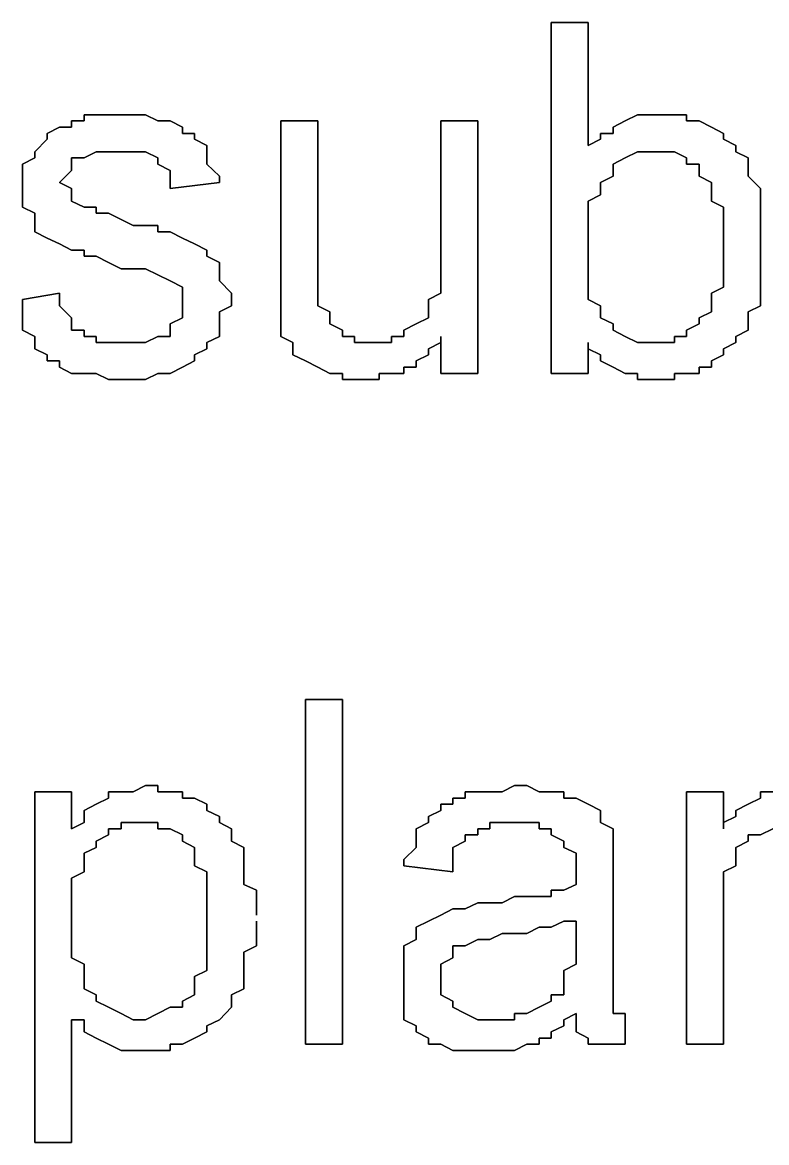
# Model space of a CAD drawing. Header units: metres. Extents: x 2.9 to 42.8, y 1.7 to 28.7.
# Drawn here: x 37.0628 to 37.2763, y 19.2476 to 19.5686 of the extents above; entities that cross this region are included whole.
import ezdxf

# ---------------------------------------------------------------- set-up
doc = ezdxf.new("R2010")
doc.units = ezdxf.units.M
doc.layers.add('GRIS', color=8, linetype='Continuous')

msp = doc.modelspace()

# ---------------------------------------------------------------- linework, layer by layer
at = {"layer": 'GRIS', "lineweight": -3}
for points in [[(37.2251, 19.5686), (37.2145, 19.5686), (37.2251, 19.5686)], [(37.2145, 19.5686), (37.2145, 19.468), (37.2145, 19.5686)], [(37.2251, 19.5333), (37.2251, 19.5686), (37.2251, 19.5333)], [(37.0805, 19.5404), (37.0769, 19.5404), (37.0805, 19.5404)], [(37.0769, 19.5404), (37.0769, 19.5386), (37.0769, 19.5404)], [(37.084, 19.5421), (37.0805, 19.5421), (37.084, 19.5421)], [(37.0805, 19.5421), (37.0805, 19.5404), (37.0805, 19.5421)], [(37.0875, 19.5421), (37.084, 19.5421), (37.0875, 19.5421)], [(37.0911, 19.5421), (37.0875, 19.5421), (37.0911, 19.5421)], [(37.0946, 19.5421), (37.0911, 19.5421), (37.0946, 19.5421)], [(37.0981, 19.5421), (37.0946, 19.5421), (37.0981, 19.5421)], [(37.1016, 19.5404), (37.0981, 19.5421), (37.1016, 19.5404)], [(37.1052, 19.5404), (37.1016, 19.5404), (37.1052, 19.5404)], [(37.1087, 19.5386), (37.1052, 19.5404), (37.1087, 19.5386)], [(37.1475, 19.5404), (37.1369, 19.5404), (37.1475, 19.5404)], [(37.1369, 19.5404), (37.1369, 19.4963), (37.1369, 19.5404)], [(37.1475, 19.4998), (37.1475, 19.5404), (37.1475, 19.4998)], [(37.1934, 19.5404), (37.1828, 19.5404), (37.1934, 19.5404)], [(37.1828, 19.5404), (37.1828, 19.5016), (37.1828, 19.5404)], [(37.1934, 19.468), (37.1934, 19.5404), (37.1934, 19.468)], [(37.2357, 19.5404), (37.2322, 19.5386), (37.2357, 19.5404)], [(37.2392, 19.5421), (37.2357, 19.5404), (37.2392, 19.5421)], [(37.2428, 19.5421), (37.2392, 19.5421), (37.2428, 19.5421)], [(37.2463, 19.5421), (37.2428, 19.5421), (37.2463, 19.5421)], [(37.2498, 19.5421), (37.2463, 19.5421), (37.2498, 19.5421)], [(37.2533, 19.5421), (37.2498, 19.5421), (37.2533, 19.5421)], [(37.2533, 19.5404), (37.2533, 19.5421), (37.2533, 19.5404)], [(37.2569, 19.5404), (37.2533, 19.5404), (37.2569, 19.5404)], [(37.2604, 19.5386), (37.2569, 19.5404), (37.2604, 19.5386)], [(37.0734, 19.5386), (37.0699, 19.5368), (37.0734, 19.5386)], [(37.0699, 19.5368), (37.0699, 19.5351), (37.0699, 19.5368)], [(37.0769, 19.5386), (37.0734, 19.5386), (37.0769, 19.5386)], [(37.1087, 19.5368), (37.1087, 19.5386), (37.1087, 19.5368)], [(37.1122, 19.5368), (37.1087, 19.5368), (37.1122, 19.5368)], [(37.1122, 19.5351), (37.1122, 19.5368), (37.1122, 19.5351)], [(37.2322, 19.5368), (37.2286, 19.5368), (37.2322, 19.5368)], [(37.2286, 19.5368), (37.2286, 19.5351), (37.2286, 19.5368)], [(37.2322, 19.5386), (37.2322, 19.5368), (37.2322, 19.5386)], [(37.2639, 19.5368), (37.2604, 19.5386), (37.2639, 19.5368)], [(37.2639, 19.5351), (37.2639, 19.5368), (37.2639, 19.5351)], [(37.0699, 19.5351), (37.0664, 19.5315), (37.0699, 19.5351)], [(37.1157, 19.5333), (37.1122, 19.5351), (37.1157, 19.5333)], [(37.1157, 19.5315), (37.1157, 19.5333), (37.1157, 19.5315)], [(37.2286, 19.5351), (37.2251, 19.5333), (37.2286, 19.5351)], [(37.2674, 19.5333), (37.2639, 19.5351), (37.2674, 19.5333)], [(37.2674, 19.5315), (37.2674, 19.5333), (37.2674, 19.5315)], [(37.0664, 19.5298), (37.0628, 19.528), (37.0664, 19.5298)], [(37.0664, 19.5315), (37.0664, 19.5298), (37.0664, 19.5315)], [(37.0769, 19.528), (37.0769, 19.5298), (37.0769, 19.528)], [(37.0769, 19.5298), (37.0805, 19.5298), (37.0769, 19.5298)], [(37.0805, 19.5298), (37.084, 19.5315), (37.0805, 19.5298)], [(37.084, 19.5315), (37.0875, 19.5315), (37.084, 19.5315)], [(37.0875, 19.5315), (37.0911, 19.5315), (37.0875, 19.5315)], [(37.0911, 19.5315), (37.0946, 19.5315), (37.0911, 19.5315)], [(37.0946, 19.5315), (37.0981, 19.5315), (37.0946, 19.5315)], [(37.0981, 19.5315), (37.1016, 19.5298), (37.0981, 19.5315)], [(37.1016, 19.5298), (37.1016, 19.528), (37.1016, 19.5298)], [(37.1157, 19.5298), (37.1157, 19.5315), (37.1157, 19.5298)], [(37.1157, 19.528), (37.1157, 19.5298), (37.1157, 19.528)], [(37.2322, 19.528), (37.2357, 19.5298), (37.2322, 19.528)], [(37.2357, 19.5298), (37.2392, 19.5315), (37.2357, 19.5298)], [(37.2392, 19.5315), (37.2428, 19.5315), (37.2392, 19.5315)], [(37.2428, 19.5315), (37.2463, 19.5315), (37.2428, 19.5315)], [(37.2463, 19.5315), (37.2498, 19.5315), (37.2463, 19.5315)], [(37.2498, 19.5315), (37.2533, 19.5298), (37.2498, 19.5315)], [(37.2533, 19.5298), (37.2533, 19.528), (37.2533, 19.5298)], [(37.271, 19.5298), (37.2674, 19.5315), (37.271, 19.5298)], [(37.271, 19.528), (37.271, 19.5298), (37.271, 19.528)], [(37.0628, 19.528), (37.0628, 19.5262), (37.0628, 19.528)], [(37.0769, 19.5262), (37.0769, 19.528), (37.0769, 19.5262)], [(37.1016, 19.528), (37.1052, 19.5262), (37.1016, 19.528)], [(37.1193, 19.5245), (37.1157, 19.528), (37.1193, 19.5245)], [(37.2322, 19.5262), (37.2322, 19.528), (37.2322, 19.5262)], [(37.2533, 19.528), (37.2569, 19.528), (37.2533, 19.528)], [(37.2569, 19.528), (37.2569, 19.5262), (37.2569, 19.528)], [(37.271, 19.5262), (37.271, 19.528), (37.271, 19.5262)], [(37.0628, 19.5262), (37.0628, 19.5245), (37.0628, 19.5262)], [(37.0628, 19.5245), (37.0628, 19.521), (37.0628, 19.5245)], [(37.0734, 19.5227), (37.0769, 19.5262), (37.0734, 19.5227)], [(37.1052, 19.5262), (37.1052, 19.5245), (37.1052, 19.5262)], [(37.1052, 19.5245), (37.1052, 19.5227), (37.1052, 19.5245)], [(37.1193, 19.5227), (37.1193, 19.5245), (37.1193, 19.5227)], [(37.2286, 19.5227), (37.2322, 19.5245), (37.2286, 19.5227)], [(37.2322, 19.5245), (37.2322, 19.5262), (37.2322, 19.5245)], [(37.2569, 19.5262), (37.2569, 19.5245), (37.2569, 19.5262)], [(37.2569, 19.5245), (37.2604, 19.5227), (37.2569, 19.5245)], [(37.271, 19.5245), (37.271, 19.5262), (37.271, 19.5245)], [(37.2745, 19.521), (37.271, 19.5245), (37.2745, 19.521)], [(37.0628, 19.521), (37.0628, 19.5192), (37.0628, 19.521)], [(37.0769, 19.521), (37.0734, 19.5227), (37.0769, 19.521)], [(37.0769, 19.5192), (37.0769, 19.521), (37.0769, 19.5192)], [(37.1052, 19.5227), (37.1052, 19.521), (37.1052, 19.5227)], [(37.1052, 19.521), (37.1193, 19.5227), (37.1052, 19.521)], [(37.2286, 19.521), (37.2286, 19.5227), (37.2286, 19.521)], [(37.2286, 19.5192), (37.2286, 19.521), (37.2286, 19.5192)], [(37.2604, 19.5227), (37.2604, 19.521), (37.2604, 19.5227)], [(37.2604, 19.521), (37.2604, 19.5192), (37.2604, 19.521)], [(37.2745, 19.5174), (37.2745, 19.521), (37.2745, 19.5174)], [(37.0628, 19.5192), (37.0628, 19.5157), (37.0628, 19.5192)], [(37.0769, 19.5174), (37.0769, 19.5192), (37.0769, 19.5174)], [(37.0805, 19.5157), (37.0769, 19.5174), (37.0805, 19.5157)], [(37.2251, 19.5174), (37.2286, 19.5192), (37.2251, 19.5174)], [(37.2251, 19.5157), (37.2251, 19.5174), (37.2251, 19.5157)], [(37.2604, 19.5192), (37.2604, 19.5174), (37.2604, 19.5192)], [(37.2604, 19.5174), (37.2639, 19.5157), (37.2604, 19.5174)], [(37.2745, 19.5157), (37.2745, 19.5174), (37.2745, 19.5157)], [(37.0628, 19.5157), (37.0664, 19.5139), (37.0628, 19.5157)], [(37.0664, 19.5139), (37.0664, 19.5121), (37.0664, 19.5139)], [(37.084, 19.5157), (37.0805, 19.5157), (37.084, 19.5157)], [(37.084, 19.5139), (37.084, 19.5157), (37.084, 19.5139)], [(37.0875, 19.5139), (37.084, 19.5139), (37.0875, 19.5139)], [(37.0911, 19.5121), (37.0875, 19.5139), (37.0911, 19.5121)], [(37.2251, 19.5139), (37.2251, 19.5157), (37.2251, 19.5139)], [(37.2251, 19.5104), (37.2251, 19.5139), (37.2251, 19.5104)], [(37.2639, 19.5157), (37.2639, 19.5121), (37.2639, 19.5157)], [(37.2745, 19.5139), (37.2745, 19.5157), (37.2745, 19.5139)], [(37.2745, 19.5104), (37.2745, 19.5139), (37.2745, 19.5104)], [(37.0664, 19.5121), (37.0664, 19.5104), (37.0664, 19.5121)], [(37.0664, 19.5104), (37.0664, 19.5086), (37.0664, 19.5104)], [(37.0946, 19.5104), (37.0911, 19.5121), (37.0946, 19.5104)], [(37.0981, 19.5104), (37.0946, 19.5104), (37.0981, 19.5104)], [(37.1016, 19.5104), (37.0981, 19.5104), (37.1016, 19.5104)], [(37.1016, 19.5086), (37.1016, 19.5104), (37.1016, 19.5086)], [(37.2251, 19.5086), (37.2251, 19.5104), (37.2251, 19.5086)], [(37.2639, 19.5121), (37.2639, 19.5104), (37.2639, 19.5121)], [(37.2639, 19.5104), (37.2639, 19.5068), (37.2639, 19.5104)], [(37.2745, 19.5086), (37.2745, 19.5104), (37.2745, 19.5086)], [(37.0664, 19.5086), (37.0699, 19.5068), (37.0664, 19.5086)], [(37.1052, 19.5086), (37.1016, 19.5086), (37.1052, 19.5086)], [(37.1087, 19.5068), (37.1052, 19.5086), (37.1087, 19.5068)], [(37.2251, 19.5051), (37.2251, 19.5086), (37.2251, 19.5051)], [(37.2745, 19.5051), (37.2745, 19.5086), (37.2745, 19.5051)], [(37.0699, 19.5068), (37.0734, 19.5051), (37.0699, 19.5068)], [(37.0734, 19.5051), (37.0769, 19.5033), (37.0734, 19.5051)], [(37.1122, 19.5051), (37.1087, 19.5068), (37.1122, 19.5051)], [(37.1157, 19.5033), (37.1122, 19.5051), (37.1157, 19.5033)], [(37.2251, 19.5016), (37.2251, 19.5051), (37.2251, 19.5016)], [(37.2639, 19.5068), (37.2639, 19.5051), (37.2639, 19.5068)], [(37.2639, 19.5051), (37.2639, 19.5033), (37.2639, 19.5051)], [(37.2745, 19.5033), (37.2745, 19.5051), (37.2745, 19.5033)], [(37.0769, 19.5033), (37.0805, 19.5033), (37.0769, 19.5033)], [(37.0805, 19.5033), (37.0805, 19.5016), (37.0805, 19.5033)], [(37.0805, 19.5016), (37.084, 19.5016), (37.0805, 19.5016)], [(37.084, 19.5016), (37.0875, 19.4998), (37.084, 19.5016)], [(37.1157, 19.5016), (37.1157, 19.5033), (37.1157, 19.5016)], [(37.1193, 19.4998), (37.1157, 19.5016), (37.1193, 19.4998)], [(37.1828, 19.5016), (37.1828, 19.4998), (37.1828, 19.5016)], [(37.2251, 19.4998), (37.2251, 19.5016), (37.2251, 19.4998)], [(37.2639, 19.5033), (37.2639, 19.5016), (37.2639, 19.5033)], [(37.2639, 19.5016), (37.2639, 19.498), (37.2639, 19.5016)], [(37.2745, 19.4998), (37.2745, 19.5033), (37.2745, 19.4998)], [(37.0875, 19.4998), (37.0911, 19.498), (37.0875, 19.4998)], [(37.0911, 19.498), (37.0946, 19.498), (37.0911, 19.498)], [(37.0946, 19.498), (37.0981, 19.498), (37.0946, 19.498)], [(37.0981, 19.498), (37.1016, 19.4963), (37.0981, 19.498)], [(37.1193, 19.498), (37.1193, 19.4998), (37.1193, 19.498)], [(37.1193, 19.4963), (37.1193, 19.498), (37.1193, 19.4963)], [(37.1475, 19.4963), (37.1475, 19.4998), (37.1475, 19.4963)], [(37.1828, 19.4998), (37.1828, 19.4963), (37.1828, 19.4998)], [(37.2251, 19.4963), (37.2251, 19.4998), (37.2251, 19.4963)], [(37.2639, 19.498), (37.2639, 19.4963), (37.2639, 19.498)], [(37.2745, 19.498), (37.2745, 19.4998), (37.2745, 19.498)], [(37.2745, 19.4945), (37.2745, 19.498), (37.2745, 19.4945)], [(37.1016, 19.4963), (37.1052, 19.4945), (37.1016, 19.4963)], [(37.1052, 19.4945), (37.1087, 19.4927), (37.1052, 19.4945)], [(37.1193, 19.4945), (37.1193, 19.4963), (37.1193, 19.4945)], [(37.1228, 19.491), (37.1193, 19.4945), (37.1228, 19.491)], [(37.1369, 19.4963), (37.1369, 19.4927), (37.1369, 19.4963)], [(37.1475, 19.4945), (37.1475, 19.4963), (37.1475, 19.4945)], [(37.1475, 19.491), (37.1475, 19.4945), (37.1475, 19.491)], [(37.1828, 19.4963), (37.1828, 19.4945), (37.1828, 19.4963)], [(37.1828, 19.4945), (37.1828, 19.491), (37.1828, 19.4945)], [(37.2251, 19.4945), (37.2251, 19.4963), (37.2251, 19.4945)], [(37.2251, 19.491), (37.2251, 19.4945), (37.2251, 19.491)], [(37.2639, 19.4963), (37.2639, 19.4927), (37.2639, 19.4963)], [(37.2745, 19.4927), (37.2745, 19.4945), (37.2745, 19.4927)], [(37.1087, 19.4927), (37.1087, 19.491), (37.1087, 19.4927)], [(37.1369, 19.4927), (37.1369, 19.491), (37.1369, 19.4927)], [(37.2639, 19.4927), (37.2604, 19.491), (37.2639, 19.4927)], [(37.2745, 19.491), (37.2745, 19.4927), (37.2745, 19.491)], [(37.0734, 19.491), (37.0628, 19.4892), (37.0734, 19.491)], [(37.0628, 19.4892), (37.0628, 19.4857), (37.0628, 19.4892)], [(37.0734, 19.4892), (37.0734, 19.491), (37.0734, 19.4892)], [(37.0734, 19.4874), (37.0734, 19.4892), (37.0734, 19.4874)], [(37.1087, 19.491), (37.1087, 19.4874), (37.1087, 19.491)], [(37.1228, 19.4892), (37.1228, 19.491), (37.1228, 19.4892)], [(37.1228, 19.4874), (37.1228, 19.4892), (37.1228, 19.4874)], [(37.1369, 19.491), (37.1369, 19.4874), (37.1369, 19.491)], [(37.1475, 19.4892), (37.1475, 19.491), (37.1475, 19.4892)], [(37.1475, 19.4874), (37.1475, 19.4892), (37.1475, 19.4874)], [(37.1828, 19.491), (37.1793, 19.4892), (37.1828, 19.491)], [(37.1793, 19.4892), (37.1793, 19.4874), (37.1793, 19.4892)], [(37.2251, 19.4892), (37.2251, 19.491), (37.2251, 19.4892)], [(37.2286, 19.4874), (37.2251, 19.4892), (37.2286, 19.4874)], [(37.2604, 19.491), (37.2604, 19.4892), (37.2604, 19.491)], [(37.2604, 19.4892), (37.2604, 19.4874), (37.2604, 19.4892)], [(37.2745, 19.4874), (37.2745, 19.491), (37.2745, 19.4874)], [(37.0628, 19.4857), (37.0628, 19.4839), (37.0628, 19.4857)], [(37.0769, 19.4839), (37.0734, 19.4874), (37.0769, 19.4839)], [(37.1087, 19.4874), (37.1087, 19.4857), (37.1087, 19.4874)], [(37.1087, 19.4857), (37.1087, 19.4839), (37.1087, 19.4857)], [(37.1193, 19.4857), (37.1228, 19.4874), (37.1193, 19.4857)], [(37.1193, 19.4822), (37.1193, 19.4857), (37.1193, 19.4822)], [(37.1369, 19.4874), (37.1369, 19.4857), (37.1369, 19.4874)], [(37.1369, 19.4857), (37.1369, 19.4839), (37.1369, 19.4857)], [(37.151, 19.4857), (37.1475, 19.4874), (37.151, 19.4857)], [(37.151, 19.4839), (37.151, 19.4857), (37.151, 19.4839)], [(37.1793, 19.4874), (37.1793, 19.4839), (37.1793, 19.4874)], [(37.2286, 19.4857), (37.2286, 19.4874), (37.2286, 19.4857)], [(37.2286, 19.4839), (37.2286, 19.4857), (37.2286, 19.4839)], [(37.2604, 19.4857), (37.2569, 19.4839), (37.2604, 19.4857)], [(37.2604, 19.4874), (37.2604, 19.4857), (37.2604, 19.4874)], [(37.271, 19.4857), (37.2745, 19.4874), (37.271, 19.4857)], [(37.271, 19.4839), (37.271, 19.4857), (37.271, 19.4839)], [(37.0628, 19.4839), (37.0628, 19.4804), (37.0628, 19.4839)], [(37.0769, 19.4822), (37.0769, 19.4839), (37.0769, 19.4822)], [(37.0769, 19.4804), (37.0769, 19.4822), (37.0769, 19.4804)], [(37.1087, 19.4839), (37.1052, 19.4822), (37.1087, 19.4839)], [(37.1052, 19.4822), (37.1052, 19.4804), (37.1052, 19.4822)], [(37.1193, 19.4804), (37.1193, 19.4822), (37.1193, 19.4804)], [(37.1369, 19.4839), (37.1369, 19.4822), (37.1369, 19.4839)], [(37.1369, 19.4822), (37.1369, 19.4786), (37.1369, 19.4822)], [(37.151, 19.4822), (37.151, 19.4839), (37.151, 19.4822)], [(37.1546, 19.4804), (37.151, 19.4822), (37.1546, 19.4804)], [(37.1757, 19.4822), (37.1722, 19.4804), (37.1757, 19.4822)], [(37.1793, 19.4839), (37.1757, 19.4822), (37.1793, 19.4839)], [(37.2322, 19.4822), (37.2286, 19.4839), (37.2322, 19.4822)], [(37.2322, 19.4804), (37.2322, 19.4822), (37.2322, 19.4804)], [(37.2569, 19.4822), (37.2533, 19.4804), (37.2569, 19.4822)], [(37.2569, 19.4839), (37.2569, 19.4822), (37.2569, 19.4839)], [(37.271, 19.4822), (37.271, 19.4839), (37.271, 19.4822)], [(37.271, 19.4804), (37.271, 19.4822), (37.271, 19.4804)], [(37.0628, 19.4804), (37.0664, 19.4786), (37.0628, 19.4804)], [(37.0664, 19.4786), (37.0664, 19.4769), (37.0664, 19.4786)], [(37.0805, 19.4804), (37.0769, 19.4804), (37.0805, 19.4804)], [(37.0805, 19.4786), (37.0805, 19.4804), (37.0805, 19.4786)], [(37.084, 19.4786), (37.0805, 19.4786), (37.084, 19.4786)], [(37.084, 19.4769), (37.084, 19.4786), (37.084, 19.4769)], [(37.1016, 19.4786), (37.0981, 19.4769), (37.1016, 19.4786)], [(37.1052, 19.4786), (37.1016, 19.4786), (37.1052, 19.4786)], [(37.1052, 19.4804), (37.1052, 19.4786), (37.1052, 19.4804)], [(37.1157, 19.4769), (37.1193, 19.4786), (37.1157, 19.4769)], [(37.1193, 19.4786), (37.1193, 19.4804), (37.1193, 19.4786)], [(37.1369, 19.4786), (37.1404, 19.4769), (37.1369, 19.4786)], [(37.1546, 19.4786), (37.1546, 19.4804), (37.1546, 19.4786)], [(37.1581, 19.4786), (37.1546, 19.4786), (37.1581, 19.4786)], [(37.1581, 19.4769), (37.1581, 19.4786), (37.1581, 19.4769)], [(37.1722, 19.4786), (37.1687, 19.4786), (37.1722, 19.4786)], [(37.1687, 19.4786), (37.1687, 19.4769), (37.1687, 19.4786)], [(37.1722, 19.4804), (37.1722, 19.4786), (37.1722, 19.4804)], [(37.1828, 19.4769), (37.1828, 19.4786), (37.1828, 19.4769)], [(37.1828, 19.4786), (37.1828, 19.468), (37.1828, 19.4786)], [(37.2357, 19.4786), (37.2322, 19.4804), (37.2357, 19.4786)], [(37.2392, 19.4769), (37.2357, 19.4786), (37.2392, 19.4769)], [(37.2533, 19.4786), (37.2498, 19.4786), (37.2533, 19.4786)], [(37.2498, 19.4786), (37.2498, 19.4769), (37.2498, 19.4786)], [(37.2533, 19.4804), (37.2533, 19.4786), (37.2533, 19.4804)], [(37.2674, 19.4786), (37.271, 19.4804), (37.2674, 19.4786)], [(37.2674, 19.4769), (37.2674, 19.4786), (37.2674, 19.4769)], [(37.0664, 19.4769), (37.0664, 19.4751), (37.0664, 19.4769)], [(37.0664, 19.4751), (37.0699, 19.4733), (37.0664, 19.4751)], [(37.0875, 19.4769), (37.084, 19.4769), (37.0875, 19.4769)], [(37.0911, 19.4769), (37.0875, 19.4769), (37.0911, 19.4769)], [(37.0946, 19.4769), (37.0911, 19.4769), (37.0946, 19.4769)], [(37.0981, 19.4769), (37.0946, 19.4769), (37.0981, 19.4769)], [(37.1122, 19.4733), (37.1157, 19.4751), (37.1122, 19.4733)], [(37.1157, 19.4751), (37.1157, 19.4769), (37.1157, 19.4751)], [(37.1404, 19.4769), (37.1404, 19.4751), (37.1404, 19.4769)], [(37.1404, 19.4751), (37.1404, 19.4733), (37.1404, 19.4751)], [(37.1616, 19.4769), (37.1581, 19.4769), (37.1616, 19.4769)], [(37.1651, 19.4769), (37.1616, 19.4769), (37.1651, 19.4769)], [(37.1687, 19.4769), (37.1651, 19.4769), (37.1687, 19.4769)], [(37.1793, 19.4751), (37.1828, 19.4769), (37.1793, 19.4751)], [(37.1793, 19.4733), (37.1793, 19.4751), (37.1793, 19.4733)], [(37.2251, 19.468), (37.2251, 19.4769), (37.2251, 19.468)], [(37.2251, 19.4769), (37.2251, 19.4751), (37.2251, 19.4769)], [(37.2251, 19.4751), (37.2286, 19.4733), (37.2251, 19.4751)], [(37.2428, 19.4769), (37.2392, 19.4769), (37.2428, 19.4769)], [(37.2463, 19.4769), (37.2428, 19.4769), (37.2463, 19.4769)], [(37.2498, 19.4769), (37.2463, 19.4769), (37.2498, 19.4769)], [(37.2639, 19.4751), (37.2674, 19.4769), (37.2639, 19.4751)], [(37.2639, 19.4733), (37.2639, 19.4751), (37.2639, 19.4733)], [(37.0699, 19.4733), (37.0699, 19.4716), (37.0699, 19.4733)], [(37.1122, 19.4716), (37.1122, 19.4733), (37.1122, 19.4716)], [(37.1404, 19.4733), (37.144, 19.4716), (37.1404, 19.4733)], [(37.1757, 19.4716), (37.1793, 19.4733), (37.1757, 19.4716)], [(37.2286, 19.4733), (37.2286, 19.4716), (37.2286, 19.4733)], [(37.2604, 19.4716), (37.2639, 19.4733), (37.2604, 19.4716)], [(37.0699, 19.4716), (37.0734, 19.4716), (37.0699, 19.4716)], [(37.0734, 19.4716), (37.0734, 19.4698), (37.0734, 19.4716)], [(37.0734, 19.4698), (37.0769, 19.468), (37.0734, 19.4698)], [(37.1052, 19.468), (37.1087, 19.4698), (37.1052, 19.468)], [(37.1087, 19.4698), (37.1122, 19.4716), (37.1087, 19.4698)], [(37.144, 19.4716), (37.1475, 19.4698), (37.144, 19.4716)], [(37.1475, 19.4698), (37.151, 19.468), (37.1475, 19.4698)], [(37.1722, 19.468), (37.1722, 19.4698), (37.1722, 19.468)], [(37.1722, 19.4698), (37.1757, 19.4698), (37.1722, 19.4698)], [(37.1757, 19.4698), (37.1757, 19.4716), (37.1757, 19.4698)], [(37.2286, 19.4716), (37.2322, 19.4698), (37.2286, 19.4716)], [(37.2322, 19.4698), (37.2357, 19.468), (37.2322, 19.4698)], [(37.2569, 19.468), (37.2569, 19.4698), (37.2569, 19.468)], [(37.2569, 19.4698), (37.2604, 19.4698), (37.2569, 19.4698)], [(37.2604, 19.4698), (37.2604, 19.4716), (37.2604, 19.4698)], [(37.0769, 19.468), (37.0805, 19.468), (37.0769, 19.468)], [(37.0805, 19.468), (37.084, 19.468), (37.0805, 19.468)], [(37.084, 19.468), (37.0875, 19.4663), (37.084, 19.468)], [(37.0875, 19.4663), (37.0911, 19.4663), (37.0875, 19.4663)], [(37.0911, 19.4663), (37.0946, 19.4663), (37.0911, 19.4663)], [(37.0946, 19.4663), (37.0981, 19.4663), (37.0946, 19.4663)], [(37.0981, 19.4663), (37.1016, 19.468), (37.0981, 19.4663)], [(37.1016, 19.468), (37.1052, 19.468), (37.1016, 19.468)], [(37.151, 19.468), (37.1546, 19.468), (37.151, 19.468)], [(37.1546, 19.468), (37.1546, 19.4663), (37.1546, 19.468)], [(37.1546, 19.4663), (37.1581, 19.4663), (37.1546, 19.4663)], [(37.1581, 19.4663), (37.1616, 19.4663), (37.1581, 19.4663)], [(37.1616, 19.4663), (37.1651, 19.4663), (37.1616, 19.4663)], [(37.1651, 19.4663), (37.1651, 19.468), (37.1651, 19.4663)], [(37.1651, 19.468), (37.1687, 19.468), (37.1651, 19.468)], [(37.1687, 19.468), (37.1722, 19.468), (37.1687, 19.468)], [(37.1828, 19.468), (37.1934, 19.468), (37.1828, 19.468)], [(37.2145, 19.468), (37.2251, 19.468), (37.2145, 19.468)], [(37.2357, 19.468), (37.2392, 19.468), (37.2357, 19.468)], [(37.2392, 19.468), (37.2392, 19.4663), (37.2392, 19.468)], [(37.2392, 19.4663), (37.2428, 19.4663), (37.2392, 19.4663)], [(37.2428, 19.4663), (37.2463, 19.4663), (37.2428, 19.4663)], [(37.2463, 19.4663), (37.2498, 19.4663), (37.2463, 19.4663)], [(37.2498, 19.4663), (37.2498, 19.468), (37.2498, 19.4663)], [(37.2498, 19.468), (37.2533, 19.468), (37.2498, 19.468)], [(37.2533, 19.468), (37.2569, 19.468), (37.2533, 19.468)], [(37.1546, 19.3746), (37.144, 19.3746), (37.1546, 19.3746)], [(37.144, 19.3746), (37.144, 19.2758), (37.144, 19.3746)], [(37.1546, 19.2758), (37.1546, 19.3746), (37.1546, 19.2758)], [(37.0981, 19.3499), (37.0946, 19.3481), (37.0981, 19.3499)], [(37.1016, 19.3499), (37.0981, 19.3499), (37.1016, 19.3499)], [(37.1016, 19.3481), (37.1016, 19.3499), (37.1016, 19.3481)], [(37.2039, 19.3499), (37.2004, 19.3481), (37.2039, 19.3499)], [(37.2075, 19.3499), (37.2039, 19.3499), (37.2075, 19.3499)], [(37.211, 19.3481), (37.2075, 19.3499), (37.211, 19.3481)], [(37.0769, 19.3481), (37.0664, 19.3481), (37.0769, 19.3481)], [(37.0664, 19.3481), (37.0664, 19.2476), (37.0664, 19.3481)], [(37.0769, 19.3375), (37.0769, 19.3481), (37.0769, 19.3375)], [(37.0911, 19.3481), (37.0875, 19.3481), (37.0911, 19.3481)], [(37.0875, 19.3481), (37.0875, 19.3463), (37.0875, 19.3481)], [(37.0946, 19.3481), (37.0911, 19.3481), (37.0946, 19.3481)], [(37.1052, 19.3481), (37.1016, 19.3481), (37.1052, 19.3481)], [(37.1087, 19.3481), (37.1052, 19.3481), (37.1087, 19.3481)], [(37.1087, 19.3463), (37.1087, 19.3481), (37.1087, 19.3463)], [(37.1934, 19.3481), (37.1898, 19.3481), (37.1934, 19.3481)], [(37.1898, 19.3481), (37.1898, 19.3463), (37.1898, 19.3481)], [(37.1969, 19.3481), (37.1934, 19.3481), (37.1969, 19.3481)], [(37.2004, 19.3481), (37.1969, 19.3481), (37.2004, 19.3481)], [(37.2145, 19.3481), (37.211, 19.3481), (37.2145, 19.3481)], [(37.2181, 19.3481), (37.2145, 19.3481), (37.2181, 19.3481)], [(37.2181, 19.3463), (37.2181, 19.3481), (37.2181, 19.3463)], [(37.2639, 19.3481), (37.2533, 19.3481), (37.2639, 19.3481)], [(37.2533, 19.3481), (37.2533, 19.2758), (37.2533, 19.3481)], [(37.2639, 19.3375), (37.2639, 19.3481), (37.2639, 19.3375)], [(37.278, 19.3481), (37.2745, 19.3481), (37.278, 19.3481)], [(37.2745, 19.3481), (37.2745, 19.3463), (37.2745, 19.3481)], [(37.084, 19.3446), (37.0805, 19.3428), (37.084, 19.3446)], [(37.0875, 19.3463), (37.084, 19.3446), (37.0875, 19.3463)], [(37.1122, 19.3463), (37.1087, 19.3463), (37.1122, 19.3463)], [(37.1157, 19.3446), (37.1122, 19.3463), (37.1157, 19.3446)], [(37.1157, 19.3428), (37.1157, 19.3446), (37.1157, 19.3428)], [(37.1863, 19.3446), (37.1828, 19.3446), (37.1863, 19.3446)], [(37.1828, 19.3446), (37.1828, 19.3428), (37.1828, 19.3446)], [(37.1898, 19.3463), (37.1863, 19.3463), (37.1898, 19.3463)], [(37.1863, 19.3463), (37.1863, 19.3446), (37.1863, 19.3463)], [(37.2216, 19.3463), (37.2181, 19.3463), (37.2216, 19.3463)], [(37.2251, 19.3446), (37.2216, 19.3463), (37.2251, 19.3446)], [(37.2286, 19.3428), (37.2251, 19.3446), (37.2286, 19.3428)], [(37.271, 19.3446), (37.2674, 19.3428), (37.271, 19.3446)], [(37.2745, 19.3463), (37.271, 19.3446), (37.2745, 19.3463)], [(37.0805, 19.3428), (37.0805, 19.3393), (37.0805, 19.3428)], [(37.1193, 19.341), (37.1157, 19.3428), (37.1193, 19.341)], [(37.1193, 19.3393), (37.1193, 19.341), (37.1193, 19.3393)], [(37.1828, 19.3428), (37.1793, 19.341), (37.1828, 19.3428)], [(37.1793, 19.341), (37.1793, 19.3393), (37.1793, 19.341)], [(37.2286, 19.341), (37.2286, 19.3428), (37.2286, 19.341)], [(37.2286, 19.3393), (37.2286, 19.341), (37.2286, 19.3393)], [(37.2674, 19.341), (37.2639, 19.3393), (37.2674, 19.341)], [(37.2674, 19.3428), (37.2674, 19.341), (37.2674, 19.3428)], [(37.0805, 19.3393), (37.0769, 19.3375), (37.0805, 19.3393)], [(37.0875, 19.3358), (37.0875, 19.3375), (37.0875, 19.3358)], [(37.0875, 19.3375), (37.0911, 19.3375), (37.0875, 19.3375)], [(37.0911, 19.3375), (37.0911, 19.3393), (37.0911, 19.3375)], [(37.0911, 19.3393), (37.0946, 19.3393), (37.0911, 19.3393)], [(37.0946, 19.3393), (37.0981, 19.3393), (37.0946, 19.3393)], [(37.0981, 19.3393), (37.1016, 19.3393), (37.0981, 19.3393)], [(37.1016, 19.3393), (37.1016, 19.3375), (37.1016, 19.3393)], [(37.1016, 19.3375), (37.1052, 19.3375), (37.1016, 19.3375)], [(37.1052, 19.3375), (37.1087, 19.3358), (37.1052, 19.3375)], [(37.1228, 19.3375), (37.1193, 19.3393), (37.1228, 19.3375)], [(37.1228, 19.3358), (37.1228, 19.3375), (37.1228, 19.3358)], [(37.1793, 19.3393), (37.1757, 19.3375), (37.1793, 19.3393)], [(37.1757, 19.3375), (37.1757, 19.3358), (37.1757, 19.3375)], [(37.1934, 19.3358), (37.1934, 19.3375), (37.1934, 19.3358)], [(37.1934, 19.3375), (37.1969, 19.3375), (37.1934, 19.3375)], [(37.1969, 19.3375), (37.1969, 19.3393), (37.1969, 19.3375)], [(37.1969, 19.3393), (37.2004, 19.3393), (37.1969, 19.3393)], [(37.2004, 19.3393), (37.2039, 19.3393), (37.2004, 19.3393)], [(37.2039, 19.3393), (37.2075, 19.3393), (37.2039, 19.3393)], [(37.2075, 19.3393), (37.211, 19.3393), (37.2075, 19.3393)], [(37.211, 19.3393), (37.211, 19.3375), (37.211, 19.3393)], [(37.211, 19.3375), (37.2145, 19.3375), (37.211, 19.3375)], [(37.2145, 19.3375), (37.2145, 19.3358), (37.2145, 19.3375)], [(37.2322, 19.3375), (37.2286, 19.3393), (37.2322, 19.3375)], [(37.2322, 19.3358), (37.2322, 19.3375), (37.2322, 19.3358)], [(37.2639, 19.3393), (37.2639, 19.3375), (37.2639, 19.3393)], [(37.2745, 19.3358), (37.278, 19.3375), (37.2745, 19.3358)], [(37.084, 19.334), (37.0875, 19.3358), (37.084, 19.334)], [(37.084, 19.3322), (37.084, 19.334), (37.084, 19.3322)], [(37.1087, 19.3358), (37.1087, 19.334), (37.1087, 19.3358)], [(37.1087, 19.334), (37.1122, 19.3322), (37.1087, 19.334)], [(37.1228, 19.334), (37.1228, 19.3358), (37.1228, 19.334)], [(37.1263, 19.3322), (37.1228, 19.334), (37.1263, 19.3322)], [(37.1757, 19.3358), (37.1757, 19.334), (37.1757, 19.3358)], [(37.1757, 19.334), (37.1757, 19.3322), (37.1757, 19.334)], [(37.1863, 19.3322), (37.1898, 19.334), (37.1863, 19.3322)], [(37.1898, 19.334), (37.1898, 19.3358), (37.1898, 19.334)], [(37.1898, 19.3358), (37.1934, 19.3358), (37.1898, 19.3358)], [(37.2145, 19.3358), (37.2181, 19.334), (37.2145, 19.3358)], [(37.2181, 19.334), (37.2181, 19.3322), (37.2181, 19.334)], [(37.2322, 19.3322), (37.2322, 19.3358), (37.2322, 19.3322)], [(37.2674, 19.3322), (37.271, 19.334), (37.2674, 19.3322)], [(37.271, 19.334), (37.271, 19.3358), (37.271, 19.334)], [(37.271, 19.3358), (37.2745, 19.3358), (37.271, 19.3358)], [(37.0805, 19.3305), (37.084, 19.3322), (37.0805, 19.3305)], [(37.1122, 19.3322), (37.1122, 19.3305), (37.1122, 19.3322)], [(37.1263, 19.3305), (37.1263, 19.3322), (37.1263, 19.3305)], [(37.1757, 19.3322), (37.1722, 19.3287), (37.1757, 19.3322)], [(37.1863, 19.3305), (37.1863, 19.3322), (37.1863, 19.3305)], [(37.2181, 19.3322), (37.2216, 19.3305), (37.2181, 19.3322)], [(37.2322, 19.3287), (37.2322, 19.3322), (37.2322, 19.3287)], [(37.2674, 19.3305), (37.2674, 19.3322), (37.2674, 19.3305)], [(37.0805, 19.3287), (37.0805, 19.3305), (37.0805, 19.3287)], [(37.0805, 19.3269), (37.0805, 19.3287), (37.0805, 19.3269)], [(37.1122, 19.3305), (37.1122, 19.3287), (37.1122, 19.3305)], [(37.1122, 19.3287), (37.1122, 19.3269), (37.1122, 19.3287)], [(37.1263, 19.3287), (37.1263, 19.3305), (37.1263, 19.3287)], [(37.1263, 19.3269), (37.1263, 19.3287), (37.1263, 19.3269)], [(37.1722, 19.3287), (37.1722, 19.3269), (37.1722, 19.3287)], [(37.1863, 19.3287), (37.1863, 19.3305), (37.1863, 19.3287)], [(37.1863, 19.3269), (37.1863, 19.3287), (37.1863, 19.3269)], [(37.2216, 19.3305), (37.2216, 19.3269), (37.2216, 19.3305)], [(37.2322, 19.3269), (37.2322, 19.3287), (37.2322, 19.3269)], [(37.2674, 19.3287), (37.2674, 19.3305), (37.2674, 19.3287)], [(37.2674, 19.3269), (37.2674, 19.3287), (37.2674, 19.3269)], [(37.0769, 19.3234), (37.0805, 19.3252), (37.0769, 19.3234)], [(37.0805, 19.3252), (37.0805, 19.3269), (37.0805, 19.3252)], [(37.1122, 19.3269), (37.1157, 19.3252), (37.1122, 19.3269)], [(37.1157, 19.3252), (37.1157, 19.3234), (37.1157, 19.3252)], [(37.1263, 19.3234), (37.1263, 19.3269), (37.1263, 19.3234)], [(37.1722, 19.3269), (37.1863, 19.3252), (37.1722, 19.3269)], [(37.1863, 19.3252), (37.1863, 19.3269), (37.1863, 19.3252)], [(37.2216, 19.3269), (37.2216, 19.3234), (37.2216, 19.3269)], [(37.2322, 19.3234), (37.2322, 19.3269), (37.2322, 19.3234)], [(37.2639, 19.3252), (37.2674, 19.3269), (37.2639, 19.3252)], [(37.2639, 19.3216), (37.2639, 19.3252), (37.2639, 19.3216)], [(37.0769, 19.3199), (37.0769, 19.3234), (37.0769, 19.3199)], [(37.1157, 19.3234), (37.1157, 19.3199), (37.1157, 19.3234)], [(37.1263, 19.3216), (37.1263, 19.3234), (37.1263, 19.3216)], [(37.1299, 19.3199), (37.1263, 19.3216), (37.1299, 19.3199)], [(37.2216, 19.3216), (37.2181, 19.3199), (37.2216, 19.3216)], [(37.2216, 19.3234), (37.2216, 19.3216), (37.2216, 19.3234)], [(37.2322, 19.3216), (37.2322, 19.3234), (37.2322, 19.3216)], [(37.2322, 19.3058), (37.2322, 19.3216), (37.2322, 19.3058)], [(37.2639, 19.3199), (37.2639, 19.3216), (37.2639, 19.3199)], [(37.0769, 19.3181), (37.0769, 19.3199), (37.0769, 19.3181)], [(37.0769, 19.3146), (37.0769, 19.3181), (37.0769, 19.3146)], [(37.1157, 19.3199), (37.1157, 19.3181), (37.1157, 19.3199)], [(37.1157, 19.3181), (37.1157, 19.3146), (37.1157, 19.3181)], [(37.1299, 19.3163), (37.1299, 19.3199), (37.1299, 19.3163)], [(37.2039, 19.3181), (37.2004, 19.3163), (37.2039, 19.3181)], [(37.2075, 19.3181), (37.2039, 19.3181), (37.2075, 19.3181)], [(37.211, 19.3181), (37.2075, 19.3181), (37.211, 19.3181)], [(37.2145, 19.3181), (37.211, 19.3181), (37.2145, 19.3181)], [(37.2181, 19.3199), (37.2145, 19.3199), (37.2181, 19.3199)], [(37.2145, 19.3199), (37.2145, 19.3181), (37.2145, 19.3199)], [(37.2639, 19.3163), (37.2639, 19.3199), (37.2639, 19.3163)], [(37.0769, 19.3128), (37.0769, 19.3146), (37.0769, 19.3128)], [(37.1157, 19.3146), (37.1157, 19.3111), (37.1157, 19.3146)], [(37.1299, 19.3146), (37.1299, 19.3163), (37.1299, 19.3146)], [(37.1299, 19.3128), (37.1299, 19.3146), (37.1299, 19.3128)], [(37.1863, 19.3146), (37.1828, 19.3128), (37.1863, 19.3146)], [(37.1898, 19.3146), (37.1863, 19.3146), (37.1898, 19.3146)], [(37.1934, 19.3163), (37.1898, 19.3146), (37.1934, 19.3163)], [(37.1969, 19.3163), (37.1934, 19.3163), (37.1969, 19.3163)], [(37.2004, 19.3163), (37.1969, 19.3163), (37.2004, 19.3163)], [(37.2639, 19.3146), (37.2639, 19.3163), (37.2639, 19.3146)], [(37.2639, 19.2758), (37.2639, 19.3146), (37.2639, 19.2758)], [(37.0769, 19.3111), (37.0769, 19.3128), (37.0769, 19.3111)], [(37.1828, 19.3128), (37.1793, 19.3111), (37.1828, 19.3128)], [(37.0769, 19.3075), (37.0769, 19.3111), (37.0769, 19.3075)], [(37.1157, 19.3111), (37.1157, 19.3075), (37.1157, 19.3111)], [(37.1299, 19.3093), (37.1299, 19.3111), (37.1299, 19.3093)], [(37.1299, 19.3075), (37.1299, 19.3093), (37.1299, 19.3075)], [(37.1793, 19.3111), (37.1757, 19.3093), (37.1793, 19.3111)], [(37.1757, 19.3093), (37.1757, 19.3075), (37.1757, 19.3093)], [(37.2075, 19.3075), (37.211, 19.3093), (37.2075, 19.3075)], [(37.211, 19.3093), (37.2145, 19.3093), (37.211, 19.3093)], [(37.2145, 19.3093), (37.2181, 19.3111), (37.2145, 19.3093)], [(37.2181, 19.3111), (37.2216, 19.3111), (37.2181, 19.3111)], [(37.2216, 19.3111), (37.2216, 19.3075), (37.2216, 19.3111)], [(37.0769, 19.3058), (37.0769, 19.3075), (37.0769, 19.3058)], [(37.0769, 19.3022), (37.0769, 19.3058), (37.0769, 19.3022)], [(37.1157, 19.3075), (37.1157, 19.304), (37.1157, 19.3075)], [(37.1299, 19.304), (37.1299, 19.3075), (37.1299, 19.304)], [(37.1757, 19.3058), (37.1722, 19.304), (37.1757, 19.3058)], [(37.1757, 19.3075), (37.1757, 19.3058), (37.1757, 19.3075)], [(37.1898, 19.304), (37.1934, 19.3058), (37.1898, 19.304)], [(37.1934, 19.3058), (37.1969, 19.3058), (37.1934, 19.3058)], [(37.1969, 19.3058), (37.2004, 19.3075), (37.1969, 19.3058)], [(37.2004, 19.3075), (37.2039, 19.3075), (37.2004, 19.3075)], [(37.2039, 19.3075), (37.2075, 19.3075), (37.2039, 19.3075)], [(37.2216, 19.3075), (37.2216, 19.3058), (37.2216, 19.3075)], [(37.2216, 19.3058), (37.2216, 19.304), (37.2216, 19.3058)], [(37.2322, 19.3022), (37.2322, 19.3058), (37.2322, 19.3022)], [(37.0769, 19.3005), (37.0769, 19.3022), (37.0769, 19.3005)], [(37.1157, 19.304), (37.1157, 19.3022), (37.1157, 19.304)], [(37.1157, 19.3022), (37.1157, 19.3005), (37.1157, 19.3022)], [(37.1263, 19.3022), (37.1299, 19.304), (37.1263, 19.3022)], [(37.1263, 19.2987), (37.1263, 19.3022), (37.1263, 19.2987)], [(37.1722, 19.304), (37.1722, 19.3005), (37.1722, 19.304)], [(37.1863, 19.3022), (37.1863, 19.304), (37.1863, 19.3022)], [(37.1863, 19.304), (37.1898, 19.304), (37.1863, 19.304)], [(37.1863, 19.3005), (37.1863, 19.3022), (37.1863, 19.3005)], [(37.2216, 19.304), (37.2216, 19.3005), (37.2216, 19.304)], [(37.2322, 19.2987), (37.2322, 19.3022), (37.2322, 19.2987)], [(37.0805, 19.2987), (37.0769, 19.3005), (37.0805, 19.2987)], [(37.0805, 19.2952), (37.0805, 19.2987), (37.0805, 19.2952)], [(37.1157, 19.3005), (37.1157, 19.2969), (37.1157, 19.3005)], [(37.1263, 19.2969), (37.1263, 19.2987), (37.1263, 19.2969)], [(37.1722, 19.3005), (37.1722, 19.2987), (37.1722, 19.3005)], [(37.1722, 19.2987), (37.1722, 19.2969), (37.1722, 19.2987)], [(37.1828, 19.2987), (37.1863, 19.3005), (37.1828, 19.2987)], [(37.1828, 19.2952), (37.1828, 19.2987), (37.1828, 19.2952)], [(37.2216, 19.2987), (37.2181, 19.2969), (37.2216, 19.2987)], [(37.2216, 19.3005), (37.2216, 19.2987), (37.2216, 19.3005)], [(37.2322, 19.2952), (37.2322, 19.2987), (37.2322, 19.2952)], [(37.1157, 19.2969), (37.1122, 19.2952), (37.1157, 19.2969)], [(37.1263, 19.2952), (37.1263, 19.2969), (37.1263, 19.2952)], [(37.1722, 19.2969), (37.1722, 19.2934), (37.1722, 19.2969)], [(37.2181, 19.2969), (37.2181, 19.2952), (37.2181, 19.2969)], [(37.0805, 19.2934), (37.0805, 19.2952), (37.0805, 19.2934)], [(37.0805, 19.2917), (37.0805, 19.2934), (37.0805, 19.2917)], [(37.1122, 19.2952), (37.1122, 19.2934), (37.1122, 19.2952)], [(37.1122, 19.2934), (37.1122, 19.2917), (37.1122, 19.2934)], [(37.1263, 19.2934), (37.1263, 19.2952), (37.1263, 19.2934)], [(37.1263, 19.2917), (37.1263, 19.2934), (37.1263, 19.2917)], [(37.1722, 19.2934), (37.1722, 19.2917), (37.1722, 19.2934)], [(37.1828, 19.2917), (37.1828, 19.2952), (37.1828, 19.2917)], [(37.2181, 19.2952), (37.2181, 19.2934), (37.2181, 19.2952)], [(37.2181, 19.2934), (37.2181, 19.2899), (37.2181, 19.2934)], [(37.2322, 19.2934), (37.2322, 19.2952), (37.2322, 19.2934)], [(37.2322, 19.2899), (37.2322, 19.2934), (37.2322, 19.2899)], [(37.084, 19.2899), (37.0805, 19.2917), (37.084, 19.2899)], [(37.084, 19.2881), (37.084, 19.2899), (37.084, 19.2881)], [(37.1122, 19.2899), (37.1087, 19.2881), (37.1122, 19.2899)], [(37.1122, 19.2917), (37.1122, 19.2899), (37.1122, 19.2917)], [(37.1228, 19.2899), (37.1263, 19.2917), (37.1228, 19.2899)], [(37.1228, 19.2881), (37.1228, 19.2899), (37.1228, 19.2881)], [(37.1722, 19.2917), (37.1722, 19.2899), (37.1722, 19.2917)], [(37.1722, 19.2899), (37.1722, 19.2864), (37.1722, 19.2899)], [(37.1828, 19.2899), (37.1828, 19.2917), (37.1828, 19.2899)], [(37.1863, 19.2881), (37.1828, 19.2899), (37.1863, 19.2881)], [(37.2181, 19.2899), (37.2145, 19.2899), (37.2181, 19.2899)], [(37.2145, 19.2899), (37.2145, 19.2881), (37.2145, 19.2899)], [(37.2322, 19.2881), (37.2322, 19.2899), (37.2322, 19.2881)], [(37.0875, 19.2864), (37.084, 19.2881), (37.0875, 19.2864)], [(37.0911, 19.2846), (37.0875, 19.2864), (37.0911, 19.2846)], [(37.1052, 19.2864), (37.1016, 19.2846), (37.1052, 19.2864)], [(37.1087, 19.2864), (37.1052, 19.2864), (37.1087, 19.2864)], [(37.1087, 19.2881), (37.1087, 19.2864), (37.1087, 19.2881)], [(37.1193, 19.2828), (37.1228, 19.2864), (37.1193, 19.2828)], [(37.1228, 19.2864), (37.1228, 19.2881), (37.1228, 19.2864)], [(37.1722, 19.2864), (37.1722, 19.2846), (37.1722, 19.2864)], [(37.1863, 19.2864), (37.1863, 19.2881), (37.1863, 19.2864)], [(37.1898, 19.2846), (37.1863, 19.2864), (37.1898, 19.2846)], [(37.211, 19.2864), (37.2075, 19.2846), (37.211, 19.2864)], [(37.2145, 19.2881), (37.211, 19.2864), (37.2145, 19.2881)], [(37.2322, 19.2864), (37.2322, 19.2881), (37.2322, 19.2864)], [(37.2322, 19.2846), (37.2322, 19.2864), (37.2322, 19.2846)], [(37.0769, 19.2476), (37.0769, 19.2828), (37.0769, 19.2476)], [(37.0769, 19.2828), (37.0805, 19.2828), (37.0769, 19.2828)], [(37.0805, 19.2828), (37.0805, 19.2811), (37.0805, 19.2828)], [(37.0946, 19.2828), (37.0911, 19.2846), (37.0946, 19.2828)], [(37.0981, 19.2828), (37.0946, 19.2828), (37.0981, 19.2828)], [(37.1016, 19.2846), (37.0981, 19.2828), (37.1016, 19.2846)], [(37.1157, 19.2811), (37.1193, 19.2828), (37.1157, 19.2811)], [(37.1722, 19.2846), (37.1722, 19.2828), (37.1722, 19.2846)], [(37.1722, 19.2828), (37.1757, 19.2811), (37.1722, 19.2828)], [(37.1934, 19.2828), (37.1898, 19.2846), (37.1934, 19.2828)], [(37.1969, 19.2828), (37.1934, 19.2828), (37.1969, 19.2828)], [(37.2004, 19.2828), (37.1969, 19.2828), (37.2004, 19.2828)], [(37.2039, 19.2828), (37.2004, 19.2828), (37.2039, 19.2828)], [(37.2075, 19.2846), (37.2039, 19.2846), (37.2075, 19.2846)], [(37.2039, 19.2846), (37.2039, 19.2828), (37.2039, 19.2846)], [(37.2181, 19.2828), (37.2216, 19.2846), (37.2181, 19.2828)], [(37.2181, 19.2811), (37.2181, 19.2828), (37.2181, 19.2811)], [(37.2216, 19.2846), (37.2216, 19.2811), (37.2216, 19.2846)], [(37.2357, 19.2846), (37.2322, 19.2846), (37.2357, 19.2846)], [(37.2357, 19.2811), (37.2357, 19.2846), (37.2357, 19.2811)], [(37.0805, 19.2811), (37.0805, 19.2793), (37.0805, 19.2811)], [(37.0805, 19.2793), (37.084, 19.2775), (37.0805, 19.2793)], [(37.1122, 19.2775), (37.1157, 19.2793), (37.1122, 19.2775)], [(37.1157, 19.2793), (37.1157, 19.2811), (37.1157, 19.2793)], [(37.1757, 19.2811), (37.1757, 19.2793), (37.1757, 19.2811)], [(37.1757, 19.2793), (37.1793, 19.2775), (37.1757, 19.2793)], [(37.2145, 19.2793), (37.2181, 19.2811), (37.2145, 19.2793)], [(37.2145, 19.2775), (37.2145, 19.2793), (37.2145, 19.2775)], [(37.2216, 19.2811), (37.2216, 19.2793), (37.2216, 19.2811)], [(37.2216, 19.2793), (37.2251, 19.2775), (37.2216, 19.2793)], [(37.2357, 19.2793), (37.2357, 19.2811), (37.2357, 19.2793)], [(37.2357, 19.2775), (37.2357, 19.2793), (37.2357, 19.2775)], [(37.084, 19.2775), (37.0875, 19.2758), (37.084, 19.2775)], [(37.1087, 19.2758), (37.1122, 19.2775), (37.1087, 19.2758)], [(37.1793, 19.2775), (37.1793, 19.2758), (37.1793, 19.2775)], [(37.211, 19.2758), (37.211, 19.2775), (37.211, 19.2758)], [(37.211, 19.2775), (37.2145, 19.2775), (37.211, 19.2775)], [(37.2251, 19.2775), (37.2251, 19.2758), (37.2251, 19.2775)], [(37.2357, 19.2758), (37.2357, 19.2775), (37.2357, 19.2758)], [(37.0875, 19.2758), (37.0911, 19.274), (37.0875, 19.2758)], [(37.0911, 19.274), (37.0946, 19.274), (37.0911, 19.274)], [(37.0946, 19.274), (37.0981, 19.274), (37.0946, 19.274)], [(37.0981, 19.274), (37.1016, 19.274), (37.0981, 19.274)], [(37.1016, 19.274), (37.1052, 19.274), (37.1016, 19.274)], [(37.1052, 19.274), (37.1052, 19.2758), (37.1052, 19.274)], [(37.1052, 19.2758), (37.1087, 19.2758), (37.1052, 19.2758)], [(37.144, 19.2758), (37.1546, 19.2758), (37.144, 19.2758)], [(37.1793, 19.2758), (37.1828, 19.2758), (37.1793, 19.2758)], [(37.1828, 19.2758), (37.1863, 19.274), (37.1828, 19.2758)], [(37.1863, 19.274), (37.1898, 19.274), (37.1863, 19.274)], [(37.1898, 19.274), (37.1934, 19.274), (37.1898, 19.274)], [(37.1934, 19.274), (37.1969, 19.274), (37.1934, 19.274)], [(37.1969, 19.274), (37.2004, 19.274), (37.1969, 19.274)], [(37.2004, 19.274), (37.2039, 19.274), (37.2004, 19.274)], [(37.2039, 19.274), (37.2075, 19.2758), (37.2039, 19.274)], [(37.2075, 19.2758), (37.211, 19.2758), (37.2075, 19.2758)], [(37.2251, 19.2758), (37.2357, 19.2758), (37.2251, 19.2758)], [(37.2533, 19.2758), (37.2639, 19.2758), (37.2533, 19.2758)], [(37.0664, 19.2476), (37.0769, 19.2476), (37.0664, 19.2476)]]:
    msp.add_lwpolyline(points, dxfattribs=at)

doc.saveas('drawing.dxf')
